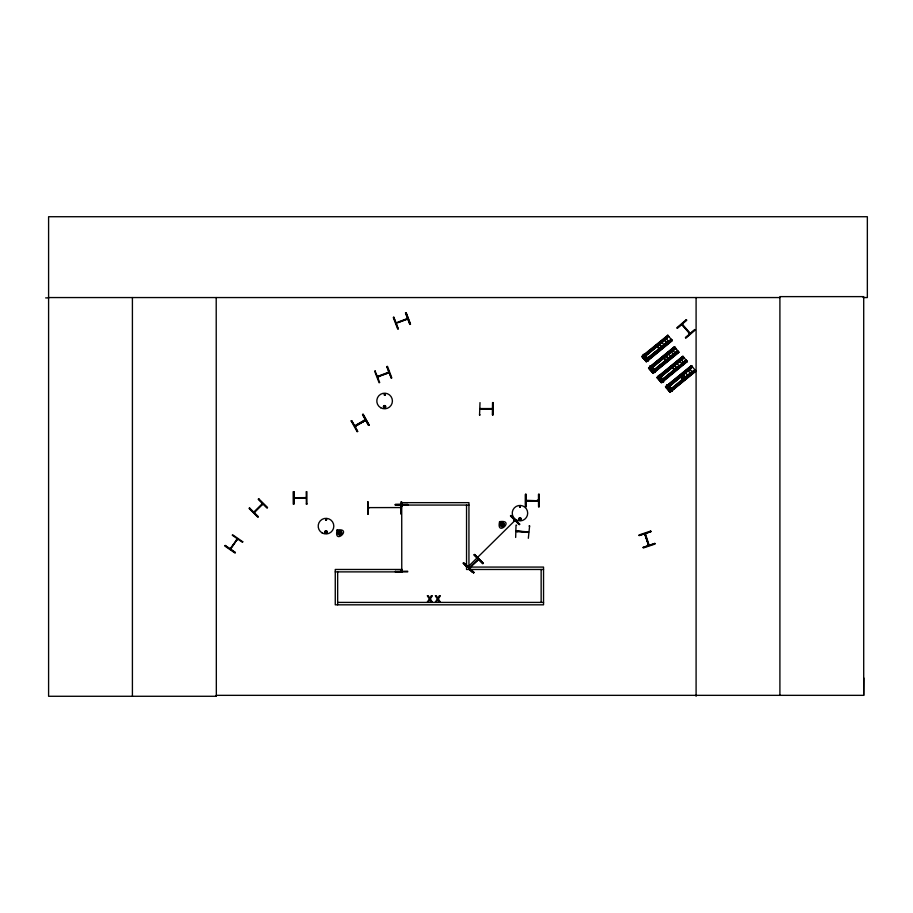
<?xml version="1.0" encoding="UTF-8"?>
<svg xmlns="http://www.w3.org/2000/svg" width="913" height="913" viewBox="0 0 913 913"><rect width="100%" height="100%" fill="white"/><g stroke="black" fill="none" stroke-linecap="round" stroke-linejoin="round"><path stroke-width="1.37" d="M863.082 297.558L867.35 297.558L867.35 216.723L48.594 216.723L48.594 696.277L216.335 696.277L216.221 695.341L863.709 695.341L863.835 678.005M515.662 537.46L516.028 525.112L516.655 525.146M517.625 531.195L517.329 531.731L517.648 531.058M527.143 531.686L527.429 532.405L527.212 531.834M528.547 532.347L516.256 530.967L528.581 531.925M528.33 538.305L529.608 526.014M651.905 369.103L652.384 369.776M668.944 388.173L669.377 388.653M401.834 506.35L401.184 506.35L401.286 505.106M401.286 571.241L401.275 569.872L401.777 571.207M325.633 519.725L326.272 519.463L325.918 520.045M325.199 531.697C326.614 534.961 327.162 529.106 325.268 531.914M326.683 519.725C324.914 521.768 325.667 517.705 326.603 519.565M520.33 506.841L519.702 506.475L520.193 506.977M519.257 518.732L519.6 519.565M396.037 322.848L396.185 323.248M689.829 333.793L681.908 324.64M339.316 535.018L341.85 533.238L340.07 530.693L337.525 532.473L339.316 535.018L339.75 532.507L339.636 533.203M339.75 532.507L340.07 530.693M501.819 526.664L504.364 524.884L502.584 522.339L500.039 524.119L501.819 526.664L502.264 524.153L502.139 524.838M502.264 524.153L502.584 522.339M365.462 420.402L355.157 426.348L354.826 425.641M355.91 425.652L354.632 425.823M401.218 505.368L401.72 506.35L401.811 505.174M401.218 570.134L401.72 571.116L401.275 569.997M401.766 571.07L401.72 505.106M401.184 508.05L401.047 508.119M253.791 512.182L255.252 511.531M477.636 560.468L478.538 559.475L469.396 567.818M389.178 372.687L377.537 376.51L378.667 376.681M689.007 332.731L690.274 333.348M368.11 507.617L368.669 508.176L368.669 507.548M400.487 507.628L401.172 507.617L400.51 508.119M385.195 394.918C384.681 392.259 383.3 396.151 385.046 395.009M519.246 518.516C520.262 521.722 521.026 517.009 519.6 518.287M230.179 548.69L237.403 539.024M231.217 548.245L230.704 547.903M293.895 497.711L306.243 497.631M480.181 408.568L481.676 409.127M526.139 500.335L527.383 500.769M537.118 500.335L538.487 500.335M645.674 534.71L644.84 533.717M648.321 544.125L649.154 545.118M468.243 567.224L468.894 565.946L467.935 566.916M513.722 521.003L514.704 520.148M514.042 521.426L515 520.456M253.882 512.033L254.339 512.444L262.933 503.839M253.882 512.09L262.442 503.542L261.917 504.855M262.693 503.976L254.099 512.49M469.807 568.206L470.378 566.825M478.401 559.703L469.499 567.897L477.967 559.258M645.217 357.519L645.833 358.273L645.023 357.816L644.681 359.151L644.087 358.432M231.993 546.819L236.011 540.964M230.555 549.101L237.414 539.081M242.778 541.729L242.39 542.288L232.256 535.223L232.598 534.733L242.744 541.774M384.875 394.838L384.419 394.245L384.772 394.861M385.206 407.358C385.423 403.991 382.558 408.259 384.978 407.403M519.486 506.27C519.611 508.963 521.197 505.494 519.805 506.156M295.104 498.178L295.127 497.596L295.013 498.258M305.981 497.505L306.243 498.064M492.541 409.127L480.386 409.127L480.432 408.499M492.369 409.035L480.432 409.058M538.499 500.906L526.333 500.906L526.39 500.278M338.278 534.539L339.465 533.124M339.921 532.587L341.108 531.172M500.792 526.185L501.979 524.77M502.424 524.233L503.611 522.818M230.647 547.857L231.434 547.948M528.387 532.382L516.256 531.594M467.114 567.076L463.211 563.218L463.69 562.728L472.42 571.47M468.46 567.087L468.666 566.083M468.323 567.133L469.122 566.391M468.027 566.825L514.909 520.547M469.065 569.004L471.998 571.892L472.478 571.412M519.725 524.153L519.246 524.644L510.458 515.959L510.938 515.468L519.691 524.188M249.58 507.97L249.089 508.45L257.831 517.192L258.311 516.701L249.511 508.027M465.288 563.686L464.797 564.177L466.737 566.117L464.843 564.131M474.509 554.465L474.018 554.956L482.749 563.686L483.239 563.207L474.509 554.465L483.194 563.241M236.901 539.868L236.387 539.515L236.809 540.131M354.837 426.2L365.348 419.752L364.378 420.22L364.709 420.825M686.256 319.698L676.887 327.744L677.332 328.269L686.667 320.178L686.222 319.664M677.218 328.132L686.61 320.109M682.821 325.496L682.239 324.069L690.171 333.325M688.893 332.709L689.623 332.492M694.816 329.582L685.446 337.627L685.868 338.118L695.204 330.038L694.759 329.513M685.537 337.73L694.873 329.65M667.802 335.254L641.839 356.344L642.432 357.074L668.327 335.881M642.17 356.743L668.054 335.55L642.124 356.698L646.37 361.833L672.253 340.64L667.711 335.139M642.341 356.96L668.225 335.767M666.33 337.856L642.581 357.257L643.197 358.01M644.84 355.602L662.096 341.473M664.253 339.716L666.41 337.947M645.012 355.819L662.267 341.69M664.424 339.921L666.581 338.152M642.889 357.622L668.773 336.429M643.106 357.885L662.518 341.998M664.675 340.229L666.832 338.461M643.174 357.987L666.924 338.575M643.505 358.341L644.704 359.802M647.169 358.41L668.727 340.732M647.249 358.501L659.106 348.789M661.263 347.02L668.818 340.846M645.297 360.521L671.146 339.282M647.488 358.809L659.357 349.097M661.514 347.328L671.226 339.385M645.514 360.783L659.528 349.302M661.685 347.545L671.397 339.59M645.605 360.897L659.608 349.405M661.765 347.636L671.489 339.716M645.753 361.08L659.791 349.622M661.948 347.864L671.637 339.887M645.845 361.194L671.74 340.013M646.016 361.411L671.911 340.218M646.062 361.457L671.979 340.309M646.267 361.719L672.162 340.526M648.607 368.03L674.502 346.837M648.778 368.247L674.661 347.054M648.812 368.281L674.707 347.1M649.029 368.544L674.924 347.362M649.12 368.669L674.992 347.454M675.164 347.659L649.269 368.841L675.255 347.773M649.542 369.172L675.46 348.024M649.862 369.571L663.808 357.999M649.885 369.594L663.911 358.113M650.193 369.925L651.391 371.386M651.699 371.762L665.703 360.258M667.882 358.524L677.572 350.546M651.779 371.865L665.794 360.384M667.951 358.615L675.506 352.429M654.107 370.301L665.965 360.589M668.122 358.82L671.363 356.173M673.52 354.415L675.677 352.646M651.985 372.116L677.868 350.923M652.293 372.493L671.614 356.481M673.771 354.712L676.008 353.046M652.441 372.675L678.427 351.596M652.749 373.052L678.633 351.847M652.955 373.303L678.93 352.213L674.399 346.723L648.527 367.939L653.057 373.417L678.941 352.235M657.052 377.514L682.935 356.332M657.257 377.777L683.141 356.584L657.292 377.822M657.474 378.039L683.358 356.846M657.565 378.153L683.438 356.937M657.714 378.324L681.463 358.923M657.805 378.45L681.543 359.026M657.976 378.655L672.002 367.174M674.159 365.417L681.714 359.231M658.011 378.701L683.94 357.554M660.384 377.195L672.253 367.483M684.122 357.77L674.41 365.714L684.214 357.885M660.487 377.309L672.333 367.574M658.638 379.409L659.825 380.869M662.279 379.466L679.534 365.337M686.005 360.03L681.714 363.591L686.108 360.156M662.37 379.58L679.637 365.451M660.419 381.6L686.279 360.361M660.464 381.645L679.877 365.759M682.034 363.99L686.348 360.452M660.635 381.862L674.661 370.381M676.818 368.612L684.373 362.438M660.738 381.976L674.741 370.473M676.91 368.738L685.526 361.651M660.886 382.159L686.77 360.966M660.978 382.273L686.861 361.08M687.033 361.297L661.149 382.479L687.112 361.388M687.284 361.594L661.491 382.901L656.949 377.4L682.844 356.207L687.386 361.719M665.497 386.781L691.392 365.599L695.934 371.1L670.039 392.293L665.497 386.781L691.483 365.714M665.839 387.203L691.689 365.965M666.102 387.511L691.906 366.227M666.113 387.534L692.008 366.341M666.285 387.74L680.288 376.236M682.456 374.49L692.145 366.524M666.353 387.831L680.379 376.35M682.536 374.592L692.248 366.638M666.57 388.082L692.419 366.855L682.787 374.889M668.761 386.37L680.63 376.658M668.932 386.587L680.801 376.875M682.958 375.106L690.513 368.92M669.035 386.701L686.279 372.55M688.448 370.804L690.593 369.023M667.186 388.801L668.384 390.262M670.85 388.87L692.396 371.192M668.932 390.935L694.907 369.845M695.078 370.05L669.183 391.243L695.17 370.176M695.341 370.37L669.434 391.54L695.421 370.473M669.743 391.917L695.592 370.678M669.777 391.962L695.66 370.769M669.948 392.179L695.843 370.986M364.378 420.22L364.481 420.961M406.513 318.797L406.49 319.482M388.972 372.162L387.877 373.189M388.927 372.778L377.834 376.921M351.117 420.95L351.722 420.619L357.725 431.415L357.154 431.735L351.174 420.927M363.1 414.251L362.507 414.593L368.532 425.367L369.126 425.036L363.1 414.251L369.08 425.07M354.746 425.755L365.246 419.832M406.49 318.74L406.742 319.379M387.877 372.447L387.888 373.097M368.669 508.107L368.179 508.05M396.151 322.803L407.46 318.511M398.73 322.232L405.361 319.721M407.791 318.991L396.447 323.225M375.3 370.975L374.661 371.226L379.1 382.752L379.694 382.524L375.14 371.043M386.85 366.592L387.489 366.353L391.825 377.914L391.243 378.142L386.85 366.592L391.403 378.085M377.537 376.51L388.687 372.139M337.627 533.614L339.362 532.975M340.024 532.736L341.759 532.108M500.141 525.249L501.876 524.621M502.527 524.382L504.261 523.742M639.134 535.44L650.878 531.606M643.151 547.48L654.872 543.566M648.561 545.495L644.783 533.945L648.709 545.301M378.416 376.042L379.021 376.555M305.125 497.574L305.136 498.201L305.125 497.517M537.369 500.278L537.243 500.769M538.236 500.895L526.139 500.769M368.133 514.008L367.745 501.659L368.042 514.019M306.117 498.064L293.929 498.201M306.289 504.022L306.973 504.022M402.188 504.41L395.318 504.455L395.329 505.14L407.677 505.06L407.677 504.375L395.318 504.512M395.318 504.969L407.677 504.98M395.329 571.458L407.677 571.207L407.677 571.892L395.329 571.915L395.329 571.287M45.65 297.9L48.594 297.889M48.594 297.558L779.907 297.558M480.306 408.568L492.529 408.568M479.496 414.959L480.181 414.959M492.529 414.959L493.214 414.959L493.214 402.599L492.529 402.599L492.529 414.959L492.7 402.599M526.265 500.335L538.362 500.769M468.94 505.06L401.948 505.06L401.948 502.652L468.94 502.652L468.94 567.076M368.167 507.617L401.047 507.56M466.543 567.076L543.543 567.076L543.543 604.817L335.265 604.817L335.265 569.472L402.256 569.472L402.256 571.88L335.265 571.88M543.543 569.472L466.543 569.472L466.543 505.06M337.662 602.409L543.543 602.409M528.981 525.968L529.666 526.014M500.039 524.119L501.853 524.439M502.549 524.564L504.364 524.884M337.525 532.473L339.351 532.793M340.035 532.918L341.85 533.238M492.278 408.499L491.114 409.127M225.169 545.552L235.292 552.616M500.518 523.081L501.933 524.267M502.47 524.724L503.885 525.911M338.015 531.446L339.419 532.633M339.967 533.089L341.371 534.265M644.19 358.489L644.738 359.106M650.878 370.085L651.46 370.587L651.083 369.913L651.677 370.416L651.95 369.297M659.323 379.568L659.905 380.07L660.145 378.884L660.864 379.374L660.396 378.781M669.286 388.778L668.704 388.276L668.658 389.292L667.871 388.949M510.572 515.834L519.371 524.519M463.576 562.853L467.479 566.711M470.412 569.598L472.363 571.527M463.245 563.173L467.159 567.03M469.111 568.959L472.044 571.858M474.144 554.83L482.874 563.561M467.102 565.752L465.162 563.812L474.018 572.417L473.539 572.908L469.647 569.027M470.982 569.632L473.893 572.542M469.693 568.982L473.573 572.862M258.368 499.171L267.167 507.845M249.454 508.085L258.196 516.826M681.931 324.457L689.931 333.702M665.383 337.65L669.297 342.432M689.064 368.122L692.978 372.892M680.516 358.729L684.43 363.511M663.637 339.088L667.54 343.87M672.071 349.245L675.985 354.027M687.318 369.548L691.221 374.33M678.758 360.167L682.673 364.949M670.325 350.683L674.239 355.465M661.001 341.245L664.915 346.016M684.682 371.705L688.596 376.487M676.134 362.313L680.048 367.094M667.7 352.829L671.603 357.611M658.672 343.151L662.576 347.921M682.342 373.611L686.256 378.381M673.794 364.219L677.708 369M665.36 354.735L669.263 359.517M656.036 345.297L659.951 350.078M679.717 375.757L683.632 380.538M671.169 366.375L675.084 371.146M662.724 356.892L666.638 361.662M644.772 354.529L648.687 359.311M643.38 354.335L648.595 360.715M668.453 384.989L672.367 389.771M643.186 354.495L648.401 360.875M659.905 375.608L663.819 380.379M667.061 384.795L672.276 391.175M651.46 366.113L655.374 370.895M666.867 384.955L672.082 391.335M658.513 375.414L663.728 381.782M668.852 388.014L669.469 388.767M658.307 375.574L663.523 381.954M650.067 365.93L655.283 372.299M649.873 366.09L655.089 372.458M643.745 358.718L644.361 359.471M651.905 369.24L652.396 369.833M667.768 388.892L668.384 389.646M659.22 379.511L659.802 380.299M645.388 533.797L649.12 545.175M645.263 357.702L645.605 358.318M362.655 414.502L368.601 425.332M351.573 420.699L357.599 431.484M406.057 312.668L410.439 324.218M405.623 312.828L409.937 324.412M393.754 317.336L398.148 328.885M501.454 522.43L502.082 524.165M502.321 524.827L502.949 526.561M338.94 530.795L339.568 532.53M339.807 533.192L340.446 534.927M648.721 545.449L644.863 533.979M401.72 505.231L401.72 506.35M306.916 504.022L306.894 491.673L306.209 491.673L306.369 504.022M293.769 491.753L293.758 504.102M401.241 501.659L401.286 514.008M367.779 501.659L367.813 514.019M863.709 695.341L863.709 296.622L779.907 296.622L779.907 695.341M696.094 297.558L696.094 696.277M541.147 569.472L541.147 602.409M539.115 494.378L539.115 506.726M538.659 494.378L538.659 506.726M525.968 494.378L525.968 506.726M525.511 494.378L525.511 506.726M480.01 402.599L479.553 414.959M337.662 571.88L337.662 604.817M216.21 297.558L216.335 696.277M132.408 297.558L132.408 696.277M324.937 531.628C326.295 535.874 328.235 528.627 324.937 531.628M383.54 406.468C384.898 410.724 386.838 403.478 383.54 406.468M518.892 518.641C520.25 522.887 522.19 515.64 518.892 518.641M431.438 595.698L429.852 598.255L428.288 595.698L427.307 595.698L429.315 598.951L427.238 602.215L428.174 602.215L429.795 599.601L431.393 602.215L432.385 602.215L430.331 598.905L432.374 595.698L431.438 595.698M439.45 595.698L437.863 598.255L436.311 595.698L435.318 595.698L437.327 598.951L435.261 602.215L436.197 602.215L437.806 599.601L439.404 602.215L440.397 602.215L438.354 598.905L440.397 595.698L439.45 595.698M225.214 545.472L224.826 546.042L235.006 553.038L235.394 552.468L225.214 545.472M258.801 498.749L258.311 499.228L267.053 507.97L267.532 507.48L258.756 498.783M337.057 530.019C333.53 545.928 353.251 527.703 337.057 530.019M499.571 521.654C496.033 537.563 515.754 519.349 499.571 521.654M675.757 348.378L666.045 356.332L675.78 348.401M365.691 420.288L355.089 426.234L365.691 420.288M393.914 317.279L393.275 317.519L397.714 329.045L398.308 328.828L393.834 317.313M406.102 312.645L405.463 312.897L409.857 324.435L410.496 324.195L406.102 312.645M650.684 531.035L638.986 535.007L639.18 535.6L650.901 531.686L650.684 531.035M654.815 543.406L643.106 547.344L643.311 547.971L655.032 544.057L654.815 543.406M401.503 501.659L401.195 514.008L401.503 501.659M293.849 491.753L293.164 491.753L293.244 504.113L293.929 504.102L293.849 491.753M526.139 494.378L525.454 494.378L525.454 506.726L526.139 506.726L526.048 494.378M539.172 494.378L538.487 494.378L538.579 506.726L539.172 506.726L539.172 494.378M660.955 379.34L660.339 378.587L660.921 379.374M380.71 407.757A7.818 7.818 0 0 0 392.419 400.99A7.818 7.818 0 0 0 380.71 394.222A7.818 7.818 0 0 0 380.71 407.757M384.008 407.791A1.198 1.198 0 0 0 385.811 406.764A1.198 1.198 0 0 0 384.008 405.726A1.198 1.198 0 0 0 384.008 407.791M322.095 532.907A7.818 7.818 0 0 0 333.816 526.139A7.818 7.818 0 0 0 322.095 519.371A7.818 7.818 0 0 0 322.095 532.907M325.405 532.952A1.198 1.198 0 0 0 327.196 531.914A1.198 1.198 0 0 0 325.405 530.875A1.198 1.198 0 0 0 325.405 532.952M658.513 347.727A1.37 1.37 0 0 0 660.681 346.746A1.37 1.37 0 0 0 658.741 345.365A1.37 1.37 0 0 0 658.513 347.727M665.2 359.311A1.37 1.37 0 0 0 667.369 358.341A1.37 1.37 0 0 0 665.429 356.949A1.37 1.37 0 0 0 665.2 359.311M673.634 368.806A1.37 1.37 0 0 0 675.803 367.825A1.37 1.37 0 0 0 673.874 366.433A1.37 1.37 0 0 0 673.634 368.806M682.194 378.187A1.37 1.37 0 0 0 684.351 377.206A1.37 1.37 0 0 0 682.422 375.825A1.37 1.37 0 0 0 682.194 378.187M516.107 519.839A7.715 7.715 0 0 0 527.691 513.152A7.715 7.715 0 0 0 516.107 506.475A7.715 7.715 0 0 0 516.107 519.839M519.12 519.771A1.198 1.198 0 0 0 521.118 519.235A1.198 1.198 0 0 0 519.657 517.774A1.198 1.198 0 0 0 519.12 519.771"/></g></svg>
